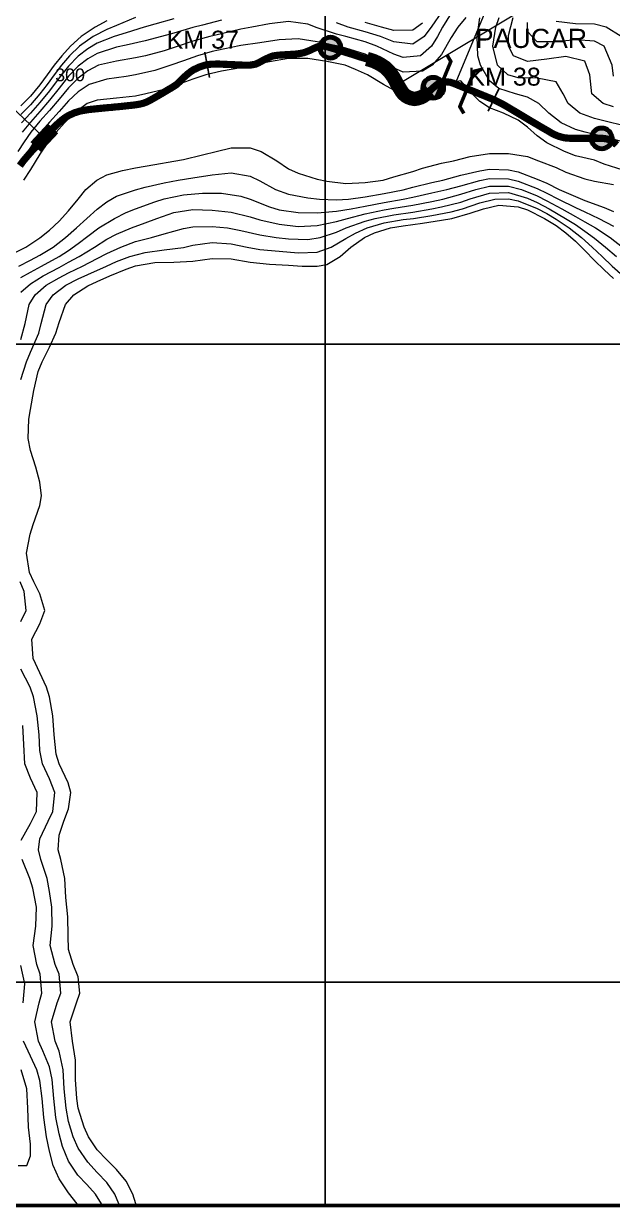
# Model space of a CAD drawing. Header units: metres. Extents: x 360050 to 393690, y 9180000 to 9233950.
# Drawn here: x 369054 to 370901, y 9223300 to 9227006 of the extents above; entities that cross this region are included whole.
import ezdxf
from ezdxf.enums import TextEntityAlignment as Align

# ---------------------------------------------------------------- set-up
doc = ezdxf.new("R2010")
doc.units = ezdxf.units.M
doc.header["$LTSCALE"] = 0.25
for name, color, linetype in [('CUADRICULA', 9, 'CONTINUOUS'), ('LOCALIDADES', 7, 'CONTINUOUS'), ('PROGRESIVAS', 5, 'CONTINUOUS')]:
    doc.layers.add(name, color=color, linetype=linetype)
for name, color, linetype, lineweight in [('CURVAS', 9, 'CONTINUOUS', 9), ('CURVAS-MAESTRAS', 8, 'CONTINUOUS', 18), ('EJE-VIA', 5, 'CONTINUOUS', 60), ('LLAMADAS', 30, 'CONTINUOUS', 18), ('MARCO', 7, 'CONTINUOUS', 50)]:
    doc.layers.add(name, color=color, linetype=linetype, lineweight=lineweight)
for name, color, linetype, lineweight, true_color in [('R-EROSION', 6, 'CONTINUOUS', 100, 0xdc00dc), ('R-PLATAFORMA', 8, 'CONTINUOUS', 100, 0x787878), ('R-PREDIOS', 30, 'CONTINUOUS', 100, 0xe68200), ('R-RIEGO', 140, 'CONTINUOUS', 100, 0x008c8c), ('R-TALUDES', 1, 'CONTINUOUS', 100, 0xe60000)]:
    doc.layers.add(name, color=color, linetype=linetype, lineweight=lineweight, true_color=true_color)
doc.layers.add('R-PUENTES', color=1, linetype='CONTINUOUS', true_color=0xe60000)
doc.styles.get("Standard").update_dxf_attribs({"font": 'arial.ttf'})

msp = doc.modelspace()

# ---------------------------------------------------------------- hatches: boundary and pattern name
at = {"layer": 'R-RIEGO'}
h = msp.add_hatch(color=256, dxfattribs=at)
edge = h.paths.add_edge_path()
edge.add_arc((370016.2, 9226930.3), 32.5, 0, 360)
h = msp.add_hatch(color=256, dxfattribs=at)
edge = h.paths.add_edge_path()
edge.add_arc((370338.9, 9226804.5), 32.5, 0, 360)
h = msp.add_hatch(color=256, dxfattribs=at)
edge = h.paths.add_edge_path()
edge.add_arc((370867.4, 9226645.8), 32.5, 0, 360)

# ---------------------------------------------------------------- linework, layer by layer
at = {"layer": 'CUADRICULA'}
for p, q in [((370000, 9223300), (370000, 9233550)), ((360800, 9226000), (375100, 9226000)), ((360800, 9224000), (375100, 9224000))]:
    msp.add_line(p, q, dxfattribs=at)
at = {"layer": 'CURVAS'}
for points in [[(370395, 9227038.1), (370368.1, 9226995), (370352.3, 9226965), (370333.7, 9226935), (370298.9, 9226905), (370245, 9226899.1), (370215, 9226909.8), (370162.1, 9226935), (370125, 9226948.5), (370065, 9226965), (370035, 9226972.5), (369975, 9226992.3), (369945, 9227003.5), (369885, 9227012.7), (369825, 9227004.6), (369769.4, 9226995), (369735, 9226988.2), (369675, 9226973.9), (369638, 9226965), (369585, 9226950.1), (369539.1, 9226935), (369495, 9226920.1), (369435.9, 9226905), (369405, 9226898.5), (369345, 9226888.3), (369289.1, 9226875), (369255, 9226857.9), (369225, 9226835), (369195, 9226804.6), (369165, 9226769.1), (369135, 9226733.2), (369105, 9226699.3), (369076, 9226665), (369055.1, 9226635), (369036, 9226605)], [(370441.4, 9227025), (370415.6, 9226995), (370395, 9226961.8), (370365, 9226908.3), (370335.1, 9226875), (370305, 9226856.5), (370245, 9226853.2), (370195.7, 9226875), (370155, 9226896.4), (370125, 9226910.2), (370065, 9226928.2), (370035, 9226935.5), (369975, 9226948.2), (369915, 9226958.1), (369855, 9226955.3), (369795, 9226945.8), (369735, 9226936.5), (369705, 9226931), (369645, 9226917.8), (369599.6, 9226905), (369555, 9226888.6), (369516, 9226875), (369465, 9226858.8), (369405, 9226845.3), (369375, 9226839.9), (369315, 9226831.9), (369259.6, 9226815), (369225, 9226792.2), (369195, 9226763.6), (369165, 9226730.3), (369135, 9226696.5), (369108.2, 9226665), (369086.4, 9226635), (369066.9, 9226605), (369045, 9226570.3)], [(369405, 9227024.5), (369345, 9226999.4), (369315, 9226986.8), (369272.1, 9226965), (369229, 9226935), (369197.8, 9226905), (369172.5, 9226875), (369149.8, 9226845), (369127.7, 9226815), (369104.7, 9226785), (369075, 9226751.2), (369045, 9226720.7)], [(369315, 9227014.1), (369278.6, 9226995), (369234, 9226965), (369200.4, 9226935), (369173.4, 9226905), (369149.8, 9226875), (369127.8, 9226845), (369105, 9226813.7), (369075, 9226777.9), (369045, 9226748.2)], [(369525, 9227020.4), (369465, 9227004.3), (369432.3, 9226995), (369375, 9226977), (369337.4, 9226965), (369285, 9226944.2), (369255, 9226926.9), (369225, 9226903.5), (369195, 9226872.7), (369165, 9226835.4), (369135, 9226795.3), (369105, 9226757.9), (369075, 9226725), (369047.4, 9226695)], [(370305, 9227007.2), (370275, 9226985.5), (370215, 9226984.3), (370176.9, 9226995), (370125, 9227009.5)], [(370933.3, 9226635), (370875, 9226650.5), (370815.3, 9226665), (370785, 9226673.8), (370740.1, 9226695), (370701.7, 9226725), (370670.4, 9226755), (370635, 9226774.5), (370597.4, 9226785), (370545, 9226802.2), (370515, 9226825.7), (370486.8, 9226875), (370478.9, 9226905), (370477, 9226965), (370485, 9227024)], [(370935, 9226685.7), (370899.2, 9226695), (370845, 9226707.9), (370798.6, 9226725), (370762.1, 9226755), (370746.1, 9226785), (370725, 9226823.3), (370665, 9226834.1), (370605, 9226835.6), (370573.3, 9226845), (370540.8, 9226875), (370526.2, 9226935), (370535.6, 9226995), (370545.8, 9227025)], [(371490.9, 9227025), (371450.3, 9226995), (371420.5, 9226965), (371393.8, 9226935), (371367.5, 9226905), (371342.4, 9226875), (371319.6, 9226845), (371295, 9226812.2), (371235, 9226795.1), (371176.6, 9226815), (371145, 9226823.2), (371085, 9226826.1), (371025, 9226831.2), (370992.9, 9226845), (370965, 9226882.1), (370947.3, 9226935), (370928.3, 9226965), (370881.8, 9226995), (370845, 9227003.5), (370785, 9227004.9), (370725, 9227011.8)], [(370905, 9226841.3), (370900.2, 9226875), (370875.6, 9226935), (370845, 9226950.2), (370785, 9226954.7), (370725, 9226948.6), (370665, 9226948.8), (370635, 9226980.9), (370635, 9227009)], [(370935, 9226545.7), (370875, 9226565.1), (370845, 9226577.1), (370785, 9226591.1), (370750.7, 9226605), (370695, 9226631.3), (370665, 9226653.6), (370635, 9226680.5), (370605, 9226703.2), (370559.8, 9226725), (370515, 9226741.9), (370485, 9226761.6), (370455, 9226791.7), (370425, 9226825.9), (370365, 9226817.3), (370335, 9226799.7), (370275, 9226785.5), (370215, 9226796.7), (370182.9, 9226815), (370132.5, 9226845), (370095, 9226862), (370063, 9226875), (370005, 9226887.3), (369945, 9226896.4), (369885, 9226896.2), (369825, 9226885.5), (369772.2, 9226875), (369735, 9226867.1), (369675, 9226856.5), (369625.1, 9226845), (369585, 9226831), (369538.3, 9226815), (369495, 9226799.3), (369437, 9226785), (369405, 9226778.5), (369345, 9226772.1), (369285, 9226765.8), (369252.7, 9226755), (369211.9, 9226725), (369182, 9226695), (369155.4, 9226665), (369131.1, 9226635), (369105, 9226596), (369075, 9226548.3), (369052.9, 9226515)], [(369015, 9226281.7), (369060.3, 9226305), (369105, 9226333.4), (369135, 9226357.5), (369165, 9226385.9), (369195, 9226418.9), (369224.6, 9226455), (369249.1, 9226485), (369283.7, 9226515), (369315, 9226531.6), (369364.1, 9226545), (369405, 9226553), (369465, 9226563.9), (369525, 9226574), (369555, 9226579.9), (369615, 9226593.9), (369657.6, 9226605), (369705, 9226616.6), (369765, 9226616.3), (369799.2, 9226605), (369848.6, 9226575), (369885, 9226550.8), (369915, 9226536.7), (369975, 9226518.1), (370005, 9226511.3), (370065, 9226504.6), (370125, 9226507.2), (370182.3, 9226515), (370215, 9226524.9), (370275, 9226542.4), (370305, 9226552.4), (370365, 9226568.1), (370402.6, 9226575), (370455, 9226588.6), (370515, 9226598.1), (370575, 9226598.3), (370635, 9226588.7), (370669.4, 9226575), (370725, 9226554.7), (370755, 9226540.1), (370815, 9226518.6), (370845, 9226511.6), (370905, 9226501.1)], [(369039.1, 9226245), (369075, 9226263.7), (369105, 9226279.7), (369146.4, 9226305), (369185.6, 9226335), (369219.2, 9226365), (369252, 9226395), (369285, 9226423.7), (369315, 9226447.2), (369345, 9226464.7), (369405, 9226484.8), (369435, 9226492.3), (369495, 9226506.7), (369538.8, 9226515), (369585, 9226522.4), (369645, 9226531.4), (369705, 9226537.6), (369765, 9226527.4), (369795, 9226512.5), (369844.2, 9226485), (369885, 9226470.4), (369945, 9226459.3), (369982.5, 9226455), (370035, 9226453), (370072.8, 9226455), (370125, 9226462.5), (370185, 9226473.2), (370245, 9226484.5), (370275, 9226492.7), (370335, 9226507.7), (370369.3, 9226515), (370425, 9226530.1), (370485, 9226544.1), (370515, 9226549.1), (370575, 9226547.1), (370605, 9226540.9), (370665, 9226518.3), (370695, 9226505), (370734.3, 9226485), (370785, 9226463.3), (370815, 9226451.1), (370875, 9226429.5), (370905, 9226417)], [(369045, 9226209.4), (369075, 9226226.6), (369110, 9226245), (369165, 9226275), (369195, 9226294.3), (369225, 9226315.8), (369255, 9226339.2), (369289.8, 9226365), (369339, 9226395), (369375, 9226413.1), (369405, 9226425.2), (369465, 9226447), (369495, 9226456.7), (369555, 9226469.2), (369615, 9226473.5), (369675, 9226473.6), (369735, 9226465), (369765, 9226454.7), (369825, 9226431.3), (369855, 9226422.1), (369915, 9226413.1), (369975, 9226412.1), (370035, 9226417.5), (370081.9, 9226425), (370125, 9226433.7), (370185, 9226445.1), (370245, 9226454.9), (370275, 9226461.4), (370335, 9226474.7), (370381.1, 9226485), (370425, 9226497.4), (370485, 9226513.9), (370515, 9226519.8), (370575, 9226518.8), (370605, 9226511.8), (370665, 9226488.4), (370695, 9226474.2), (370731.8, 9226455), (370785, 9226429), (370815, 9226415.1), (370858.3, 9226395), (370905, 9226370.5)], [(369045, 9226015.4), (369058.7, 9226065), (369071.2, 9226125), (369089.8, 9226155), (369124.7, 9226185), (369165, 9226208.8), (369195, 9226224.4), (369238.5, 9226245), (369285, 9226268.8), (369315, 9226284.8), (369358.3, 9226305), (369405, 9226322.3), (369455.3, 9226335), (369495, 9226346.1), (369555, 9226363.1), (369585, 9226368.2), (369645, 9226369.9), (369693.3, 9226365), (369735, 9226357.3), (369795, 9226343.6), (369846.3, 9226335), (369885, 9226330.5), (369945, 9226328.2), (369984.6, 9226335), (370035, 9226352), (370065.5, 9226365), (370125, 9226386), (370157.2, 9226395), (370215, 9226406.5), (370275, 9226414.9), (370335, 9226424.4), (370365, 9226430.7), (370425, 9226446.1), (370455, 9226455.7), (370515, 9226473.6), (370575, 9226475.6), (370635, 9226458.4), (370665, 9226444.9), (370702.9, 9226425), (370754.4, 9226395), (370785, 9226375.5), (370815, 9226354.8), (370845, 9226332.6), (370879.5, 9226305), (370913.9, 9226275)], [(369045, 9225889.4), (369062.6, 9225945), (369075.7, 9225975), (369101.1, 9226035), (369108.9, 9226065), (369124.8, 9226125), (369146.4, 9226155), (369185.9, 9226185), (369225, 9226205.2), (369255, 9226219.4), (369313.3, 9226245), (369345, 9226259.5), (369386.7, 9226275), (369435, 9226288.3), (369495, 9226295.8), (369555, 9226303.8), (369585, 9226310.8), (369645, 9226319.6), (369705, 9226315.1), (369754.8, 9226305), (369795, 9226297.8), (369855, 9226291.7), (369915, 9226286.9), (369975, 9226288.5), (370018.5, 9226305), (370065, 9226332.1), (370095, 9226348.3), (370131.3, 9226365), (370185, 9226380.9), (370245, 9226391), (370277.2, 9226395), (370335, 9226403.6), (370395, 9226415.5), (370430.7, 9226425), (370485, 9226443.4), (370532.3, 9226455), (370575, 9226456.1), (370605, 9226450), (370665, 9226425.8), (370695, 9226410.1), (370725, 9226392.2), (370765.9, 9226365), (370804.1, 9226335), (370837.5, 9226305), (370869, 9226275), (370900.8, 9226245), (370934.5, 9226215)], [(369405.4, 9223305), (369396.7, 9223335), (369375, 9223376.3), (369345, 9223412.8), (369315, 9223442.3), (369285, 9223474.1), (369257, 9223515), (369243.6, 9223545), (369225.4, 9223605), (369220.3, 9223635), (369216.6, 9223695), (369216.4, 9223755), (369206.9, 9223815), (369199.7, 9223875), (369219.7, 9223935), (369229.9, 9223965), (369225, 9224017), (369209.2, 9224055), (369195, 9224102.1), (369193.1, 9224145), (369192.5, 9224205), (369185.9, 9224265), (369182.9, 9224325), (369170.4, 9224385), (369162.4, 9224415), (369165, 9224461.1), (369180.3, 9224505), (369195, 9224543.7), (369201.7, 9224595), (369194, 9224625), (369165.7, 9224685), (369155.9, 9224715), (369149.9, 9224775), (369145.5, 9224835), (369135, 9224895), (369125.9, 9224925), (369105, 9224970.3), (369083.6, 9225015), (369079.8, 9225075), (369105, 9225124), (369120.3, 9225165), (369105, 9225217.4), (369086.1, 9225255), (369072.5, 9225285), (369062.5, 9225345), (369074.3, 9225405), (369084.2, 9225435), (369104.4, 9225495), (369109.4, 9225525), (369105, 9225567.9), (369091.7, 9225615), (369075, 9225667.4), (369067.6, 9225705), (369069.8, 9225765), (369075, 9225795.2), (369085.4, 9225855), (369099.5, 9225915), (369111.6, 9225945), (369135, 9225991.3), (369155, 9226035), (369165, 9226068.2), (369185.3, 9226125), (369211.1, 9226155), (369255, 9226183.3), (369285, 9226197.5), (369323.8, 9226215), (369375, 9226236.1), (369405, 9226245.9), (369465, 9226256.9), (369525, 9226257.7), (369585, 9226260.5), (369645, 9226268.8), (369705, 9226267.7), (369765, 9226257.7), (369825, 9226251.1), (369885, 9226248), (369928.1, 9226245), (369975, 9226244.6), (370005, 9226250.5), (370046.5, 9226275), (370080.6, 9226305), (370122.9, 9226335), (370155, 9226349.8), (370204.9, 9226365), (370245, 9226371.9), (370305, 9226379.7), (370365, 9226388.8), (370397.2, 9226395), (370455, 9226411), (370496.1, 9226425), (370545, 9226436.8), (370605, 9226431.5), (370635, 9226421.3), (370688.1, 9226395), (370725, 9226372.2), (370755, 9226349.9), (370785, 9226323.9), (370815, 9226294.1), (370845, 9226262.9), (370875, 9226233.2), (370905, 9226206.4)], [(369045, 9225130.6), (369061.8, 9225165), (369055.9, 9225225), (369043, 9225255)], [(369352.6, 9223305), (369340.1, 9223335), (369315, 9223372.1), (369285, 9223403.5), (369255, 9223435.1), (369225, 9223479.3), (369209.3, 9223515), (369195, 9223562.7), (369187.1, 9223605), (369181.1, 9223665), (369177.6, 9223725), (369165, 9223783.2), (369152.9, 9223815), (369141.1, 9223875), (369158.7, 9223935), (369170, 9223965), (369165.7, 9224025), (369152.3, 9224055), (369137, 9224115), (369143.3, 9224175), (369141.9, 9224235), (369135, 9224284.4), (369127.9, 9224325), (369108.1, 9224385), (369100.7, 9224415), (369105, 9224448.9), (369131.2, 9224505), (369145, 9224535), (369151.8, 9224595), (369135, 9224638), (369112.8, 9224685), (369105, 9224726.2), (369102.4, 9224775), (369095.9, 9224835), (369084.4, 9224895), (369074.8, 9224925), (369045, 9224981.5)], [(369046.2, 9224445), (369075, 9224497.2), (369094.6, 9224535), (369096.4, 9224595), (369075, 9224639.8), (369058, 9224685), (369054.8, 9224745), (369051.7, 9224805)], [(369297.7, 9223305), (369279.6, 9223335), (369252.2, 9223365), (369223.7, 9223395), (369195, 9223438.7), (369176.2, 9223485), (369165, 9223523.9), (369155, 9223575), (369148.4, 9223635), (369142.9, 9223695), (369135, 9223734.4), (369114.5, 9223785), (369100.6, 9223815), (369089.3, 9223875), (369102.2, 9223935), (369110.9, 9223965), (369106, 9224025), (369094.9, 9224055), (369083.6, 9224115), (369092.1, 9224175), (369093.8, 9224235), (369082.6, 9224295), (369073.7, 9224325), (369048.7, 9224385)], [(369036.5, 9223425), (369063.4, 9223425), (369075.8, 9223455), (369075, 9223491.8), (369068.9, 9223545), (369066.7, 9223605), (369063.5, 9223665), (369046.2, 9223725)]]:
    msp.add_lwpolyline(points, dxfattribs=at)
at = {"layer": 'CURVAS-MAESTRAS'}
for points in [[(369675, 9227016.9), (369615, 9227001.1), (369585, 9226993.6), (369525, 9226976.1), (369486.3, 9226965), (369435, 9226951.8), (369375, 9226938.4), (369345, 9226931.6), (369285, 9226912.1), (369255, 9226895.3), (369225, 9226871.7), (369195, 9226840.4), (369165, 9226803.4), (369135, 9226765.1), (369105, 9226730), (369075, 9226696.8), (369049, 9226665)], [(370365, 9227041.9), (370335, 9226997.3), (370310.5, 9226965), (370275, 9226941.3), (370215, 9226948.7), (370173.1, 9226965), (370125, 9226980.2), (370071.6, 9226995), (370035, 9227008)], [(370905, 9226744.3), (370871.7, 9226755), (370836, 9226785), (370830.2, 9226845), (370815, 9226887.4), (370755, 9226903), (370695, 9226893.9), (370635, 9226887.2), (370590.5, 9226905), (370575, 9226935), (370575, 9226967.9), (370590.2, 9227025)], [(369045, 9226163.8), (369075, 9226189.9), (369115.5, 9226215), (369165, 9226241.2), (369195, 9226257.1), (369228.4, 9226275), (369276.1, 9226305), (369315, 9226330), (369345, 9226345.8), (369392.6, 9226365), (369435, 9226381), (369471.4, 9226395), (369525, 9226413.5), (369585, 9226422.3), (369645, 9226420.9), (369705, 9226414.5), (369765, 9226399.6), (369795, 9226390.5), (369855, 9226376.3), (369915, 9226369.5), (369975, 9226372.5), (370035, 9226385.3), (370070.4, 9226395), (370125, 9226409.2), (370185, 9226421.8), (370215, 9226426.9), (370275, 9226436.8), (370335, 9226448), (370368.6, 9226455), (370425, 9226470.4), (370472.5, 9226485), (370515, 9226495.8), (370575, 9226496.2), (370616.1, 9226485), (370665, 9226465.5), (370695, 9226450.1), (370742.2, 9226425), (370785, 9226401.3), (370815, 9226384.3), (370848.1, 9226365), (370894.4, 9226335), (370932.8, 9226305)], [(369052.1, 9223935), (369057.7, 9223995), (369045, 9224052.1)], [(369221.9, 9223305), (369195, 9223339.6), (369165, 9223382.8), (369146.8, 9223425), (369135, 9223470.2), (369125.3, 9223515), (369116.7, 9223575), (369112.1, 9223635), (369105, 9223691.5), (369095, 9223725), (369075, 9223767.5), (369053.3, 9223815)]]:
    msp.add_lwpolyline(points, dxfattribs=at)
at = {"layer": 'EJE-VIA'}
msp.add_lwpolyline([(369053.7, 9226576.2), (369060.2, 9226583.8), (369066.8, 9226591.4), (369073.2, 9226599), (369079.9, 9226606.5), (369086.7, 9226613.8), (369093.6, 9226621), (369100.4, 9226628.4), (369107.2, 9226635.7), (369114, 9226643.1), (369120.8, 9226650.3), (369127.7, 9226657.6), (369134.5, 9226664.9), (369141.4, 9226672.2), (369148.2, 9226679.5), (369155.2, 9226686.7), (369162.5, 9226693.4), (369170.1, 9226700), (369177.8, 9226706.3), (369186, 9226712.1), (369194.5, 9226717.2), (369203.6, 9226721.5), (369212.6, 9226725.7), (369222.2, 9226728.7), (369231.7, 9226731.6), (369241.6, 9226733.3), (369251.4, 9226735), (369261.3, 9226736.5), (369271.3, 9226737.5), (369281.2, 9226738.5), (369291.2, 9226739.5), (369301.1, 9226740.5), (369311.1, 9226741.5), (369321, 9226742.4), (369331, 9226743), (369340.2, 9226744.3), (369350.1, 9226745), (369360.1, 9226746), (369370, 9226747.1), (369380, 9226748.2), (369389.9, 9226749.2), (369399.8, 9226750.3), (369409.7, 9226751.8), (369419.6, 9226753.5), (369429.3, 9226755.9), (369438.5, 9226759.3), (369447.5, 9226763.7), (369456.3, 9226768.4), (369465, 9226773.4), (369473.6, 9226778.4), (369482.3, 9226783.5), (369490.9, 9226788.5), (369499.5, 9226793.7), (369508.1, 9226798.8), (369516.7, 9226803.8), (369525.2, 9226809), (369533.5, 9226814.7), (369540.9, 9226821.4), (369548, 9226828.3), (369554.9, 9226835.6), (369562.3, 9226842.3), (369569.9, 9226848.8), (369577.8, 9226854.9), (369586.1, 9226860.5), (369595.1, 9226864.8), (369604.2, 9226869), (369613.6, 9226872.2), (369623.1, 9226875.4), (369633, 9226877.1), (369642.8, 9226878.6), (369652.8, 9226878.6), (369662, 9226879.1), (369672, 9226878.6), (369682, 9226878.1), (369692, 9226877.7), (369702, 9226877.3), (369711.9, 9226876.9), (369721.9, 9226876.4), (369731.9, 9226876), (369741.9, 9226875.5), (369751.9, 9226875.2), (369761.9, 9226875.2), (369771.8, 9226876.7), (369781.6, 9226878.5), (369790.7, 9226882.6), (369799.5, 9226887.3), (369808.2, 9226892.4), (369817.2, 9226896.5), (369826.3, 9226900.5), (369835, 9226904), (369844.9, 9226905.7), (369854.8, 9226906.8), (369864.8, 9226907.4), (369874.8, 9226908.1), (369884.7, 9226908.7), (369894.7, 9226909.3), (369904.7, 9226909.9), (369914.6, 9226911), (369924.5, 9226912.6), (369934.2, 9226914.9), (369943.6, 9226918.3), (369952.9, 9226922.1), (369961.8, 9226926.5), (369970.9, 9226930.8), (369980.3, 9226934.2), (369990.2, 9226935.3), (370000.1, 9226934.2), (370009.9, 9226932.1), (370019.5, 9226929.3), (370029, 9226926.3), (370038.6, 9226923.4), (370048.1, 9226920.4), (370057.7, 9226917.5), (370067.2, 9226914.5), (370076.8, 9226911.6), (370086.4, 9226908.8), (370095.9, 9226905.7), (370105.3, 9226902.4), (370114.9, 9226899.5), (370124.5, 9226896.7), (370134.1, 9226893.9), (370143.7, 9226891.1), (370153.1, 9226887.7), (370162.2, 9226883.7), (370171.1, 9226879), (370179.6, 9226873.8), (370187.9, 9226868.2), (370195, 9226861.1), (370202, 9226854.1), (370208, 9226846), (370213.8, 9226837.9), (370218.7, 9226829.2), (370223.2, 9226820.3), (370228.3, 9226811.7), (370233.5, 9226803.1), (370238.6, 9226794.6), (370244.5, 9226786.5), (370252, 9226779.8), (370260.5, 9226774.8), (370269.8, 9226771.4), (370279.6, 9226769.5), (370289.5, 9226771.1), (370299.1, 9226774), (370307.9, 9226778.3), (370316, 9226784.2), (370323.5, 9226790.9), (370330.9, 9226797.5), (370338.4, 9226804.2), (370345.9, 9226810.8), (370354, 9226816.6), (370363, 9226820.4), (370372.8, 9226822.6), (370382.7, 9226822.9), (370392.6, 9226821.7), (370402.1, 9226818.7), (370411.3, 9226814.8), (370420.6, 9226811), (370429.8, 9226807.2), (370439, 9226803.4), (370448.3, 9226799.6), (370457.7, 9226796.1), (370467, 9226792.4), (370476.2, 9226788.6), (370485.5, 9226784.8), (370494.7, 9226781), (370504, 9226777.3), (370513.2, 9226773.5), (370522.5, 9226769.8), (370531.5, 9226765.5), (370540.4, 9226761), (370549.4, 9226756.6), (370558.3, 9226752.1), (370567, 9226747.2), (370575.6, 9226742), (370584.2, 9226736.9), (370592.8, 9226731.8), (370601.4, 9226726.7), (370610, 9226721.6), (370618.5, 9226716.4), (370627.1, 9226711.3), (370635.7, 9226706.1), (370644.3, 9226701), (370652.9, 9226696), (370661.5, 9226690.9), (370670.1, 9226685.8), (370678.7, 9226680.7), (370687.4, 9226675.7), (370696.1, 9226670.8), (370704.7, 9226665.7), (370713.3, 9226660.6), (370722.4, 9226656.4), (370731.6, 9226652.6), (370741.2, 9226649.9), (370750.9, 9226647.4), (370760.8, 9226646.6), (370770.8, 9226645.8), (370780.8, 9226645.8), (370790.8, 9226645.8), (370800.8, 9226645.8), (370810.8, 9226645.8), (370820.8, 9226645.8), (370830.8, 9226645.8), (370840.8, 9226645.8), (370850.8, 9226645.8), (370860.8, 9226645.8), (370870.8, 9226645.8), (370880.7, 9226644.5), (370890.4, 9226642.1), (370899.4, 9226638.1), (370907.4, 9226632.1)], dxfattribs=at)
at = {"layer": 'LLAMADAS'}
for p, q in [((370408.2, 9226816.1), (370627.9, 9227347.5)), ((370226.6, 9226814.6), (370719.8, 9227110.1)), ((369118.5, 9226647.9), (368700.3, 9227042.5))]:
    msp.add_line(p, q, dxfattribs=at)
at = {"layer": 'MARCO'}
msp.add_lwpolyline([(360800, 9223300), (375100, 9223300), (375100, 9233550), (360800, 9233550)], close=True, dxfattribs=at)
at = {"layer": 'PROGRESIVAS'}
for p, q in [((369622.8, 9226915.9), (369636.5, 9226837.1)), ((370545.5, 9226803.1), (370511.3, 9226730.8))]:
    msp.add_line(p, q, dxfattribs=at)
at = {"layer": 'R-EROSION', "const_width": 45}
msp.add_lwpolyline([(369091.3, 9226618.6), (369093.6, 9226621), (369100.4, 9226628.4), (369107.2, 9226635.7), (369114, 9226643.1), (369120.8, 9226650.3), (369127.7, 9226657.6), (369134.5, 9226664.9), (369141.4, 9226672.2), (369145.9, 9226677)], dxfattribs=at)
at = {"layer": 'R-PLATAFORMA', "const_width": 22.5}
msp.add_lwpolyline([(369041.9, 9226560.1), (369047.8, 9226568.2), (369053.7, 9226576.2), (369060.2, 9226583.8), (369066.8, 9226591.4), (369073.2, 9226599), (369079.9, 9226606.5), (369086.7, 9226613.8), (369093.6, 9226621), (369100.4, 9226628.4), (369107.2, 9226635.7), (369114, 9226643.1), (369120.8, 9226650.3), (369127.7, 9226657.6), (369134.5, 9226664.9), (369141.4, 9226672.2), (369148.2, 9226679.5), (369155.2, 9226686.7), (369162.5, 9226693.4), (369170.1, 9226700), (369177.8, 9226706.3), (369186, 9226712.1), (369194.5, 9226717.2), (369203.6, 9226721.5), (369212.6, 9226725.7), (369222.2, 9226728.7), (369231.7, 9226731.6), (369241.6, 9226733.3), (369251.4, 9226735), (369261.3, 9226736.5), (369271.3, 9226737.5), (369281.2, 9226738.5), (369291.2, 9226739.5), (369301.1, 9226740.5), (369311.1, 9226741.5), (369321, 9226742.4), (369331, 9226743), (369340.2, 9226744.3), (369350.1, 9226745), (369360.1, 9226746), (369370, 9226747.1), (369380, 9226748.2), (369389.9, 9226749.2), (369399.8, 9226750.3), (369409.7, 9226751.8), (369419.6, 9226753.5), (369429.3, 9226755.9), (369438.5, 9226759.3), (369447.5, 9226763.7), (369456.3, 9226768.4), (369465, 9226773.4), (369473.6, 9226778.4), (369482.3, 9226783.5), (369490.9, 9226788.5), (369499.5, 9226793.7), (369508.1, 9226798.8), (369516.7, 9226803.8), (369525.2, 9226809), (369533.5, 9226814.7), (369540.9, 9226821.4), (369548, 9226828.3), (369554.9, 9226835.6), (369562.3, 9226842.3), (369569.9, 9226848.8), (369577.8, 9226854.9), (369586.1, 9226860.5), (369595.1, 9226864.8), (369604.2, 9226869), (369613.6, 9226872.2), (369623.1, 9226875.4), (369633, 9226877.1), (369642.8, 9226878.6), (369652.8, 9226878.6), (369662, 9226879.1), (369672, 9226878.6), (369682, 9226878.1), (369692, 9226877.7), (369702, 9226877.3), (369711.9, 9226876.9), (369721.9, 9226876.4), (369731.9, 9226876), (369741.9, 9226875.5), (369751.9, 9226875.2), (369761.9, 9226875.2), (369771.8, 9226876.7), (369781.6, 9226878.5), (369790.7, 9226882.6), (369799.5, 9226887.3), (369808.2, 9226892.4), (369817.2, 9226896.5), (369826.3, 9226900.5), (369835, 9226904), (369844.9, 9226905.7), (369854.8, 9226906.8), (369864.8, 9226907.4), (369874.8, 9226908.1), (369884.7, 9226908.7), (369894.7, 9226909.3), (369904.7, 9226909.9), (369914.6, 9226911), (369924.5, 9226912.6), (369934.2, 9226914.9), (369943.6, 9226918.3), (369952.9, 9226922.1), (369961.8, 9226926.5), (369970.9, 9226930.8), (369980.3, 9226934.2), (369990.2, 9226935.3), (370000.1, 9226934.2), (370009.9, 9226932.1), (370019.5, 9226929.3), (370029, 9226926.3), (370038.6, 9226923.4), (370048.1, 9226920.4), (370057.7, 9226917.5), (370067.2, 9226914.5), (370076.8, 9226911.6), (370086.4, 9226908.8), (370095.9, 9226905.7), (370105.3, 9226902.4), (370114.9, 9226899.5), (370124.5, 9226896.7), (370134.1, 9226893.9), (370143.7, 9226891.1), (370153.1, 9226887.7), (370162.2, 9226883.7), (370171.1, 9226879), (370179.6, 9226873.8), (370187.9, 9226868.2), (370195, 9226861.1), (370202, 9226854.1), (370208, 9226846), (370213.8, 9226837.9), (370218.7, 9226829.2), (370223.2, 9226820.3), (370228.3, 9226811.7), (370233.5, 9226803.1), (370238.6, 9226794.6), (370244.5, 9226786.5), (370252, 9226779.8), (370260.5, 9226774.8), (370269.8, 9226771.4), (370279.6, 9226769.5), (370289.5, 9226771.1), (370299.1, 9226774), (370307.9, 9226778.3), (370316, 9226784.2), (370323.5, 9226790.9), (370330.9, 9226797.5), (370338.4, 9226804.2), (370345.9, 9226810.8), (370354, 9226816.6), (370363, 9226820.4), (370372.8, 9226822.6), (370382.7, 9226822.9), (370392.6, 9226821.7), (370402.1, 9226818.7), (370411.3, 9226814.8), (370420.6, 9226811), (370429.8, 9226807.2), (370439, 9226803.4), (370448.3, 9226799.6), (370457.7, 9226796.1), (370467, 9226792.4), (370476.2, 9226788.6), (370485.5, 9226784.8), (370494.7, 9226781), (370504, 9226777.3), (370513.2, 9226773.5), (370522.5, 9226769.8), (370531.5, 9226765.5), (370540.4, 9226761), (370549.4, 9226756.6), (370558.3, 9226752.1), (370567, 9226747.2), (370575.6, 9226742), (370584.2, 9226736.9), (370592.8, 9226731.8), (370601.4, 9226726.7), (370610, 9226721.6), (370618.5, 9226716.4), (370627.1, 9226711.3), (370635.7, 9226706.1), (370644.3, 9226701), (370652.9, 9226696), (370661.5, 9226690.9), (370670.1, 9226685.8), (370678.7, 9226680.7), (370687.4, 9226675.7), (370696.1, 9226670.8), (370704.7, 9226665.7), (370713.3, 9226660.6), (370722.4, 9226656.4), (370731.6, 9226652.6), (370741.2, 9226649.9), (370750.9, 9226647.4), (370760.8, 9226646.6), (370770.8, 9226645.8), (370780.8, 9226645.8), (370790.8, 9226645.8), (370800.8, 9226645.8), (370810.8, 9226645.8), (370820.8, 9226645.8), (370830.8, 9226645.8), (370840.8, 9226645.8), (370850.8, 9226645.8), (370860.8, 9226645.8), (370870.8, 9226645.8), (370880.7, 9226644.5), (370890.4, 9226642.1), (370899.4, 9226638.1), (370907.4, 9226632.1), (370914.6, 9226625.1)], dxfattribs=at)
at = {"layer": 'R-PREDIOS', "const_width": 15}
msp.add_lwpolyline([(370320.9, 9226788.6), (370323.5, 9226790.9), (370330.9, 9226797.5), (370338.4, 9226804.2), (370345.9, 9226810.8), (370354, 9226816.6), (370363, 9226820.4), (370372.8, 9226822.6), (370382.7, 9226822.9), (370392.6, 9226821.7), (370402.1, 9226818.7), (370411.3, 9226814.8), (370420.6, 9226811), (370429.8, 9226807.2), (370439, 9226803.4), (370448.3, 9226799.6), (370457.7, 9226796.1), (370467, 9226792.4), (370476.2, 9226788.6), (370485.5, 9226784.8), (370494.7, 9226781), (370504, 9226777.3), (370513.2, 9226773.5), (370522.5, 9226769.8), (370531.5, 9226765.5), (370540.4, 9226761), (370549.4, 9226756.6), (370558.3, 9226752.1), (370567, 9226747.2), (370575.6, 9226742), (370584.2, 9226736.9), (370592.8, 9226731.8), (370601.4, 9226726.7), (370610, 9226721.6), (370618.5, 9226716.4), (370627.1, 9226711.3), (370635.7, 9226706.1), (370644.3, 9226701), (370652.9, 9226696), (370661.5, 9226690.9), (370670.1, 9226685.8), (370678.7, 9226680.7), (370687.4, 9226675.7), (370696.1, 9226670.8), (370704.7, 9226665.7), (370713.3, 9226660.6), (370722.4, 9226656.4), (370731.6, 9226652.6), (370741.2, 9226649.9), (370750.9, 9226647.4), (370760.8, 9226646.6), (370767.4, 9226646)], dxfattribs=at)
at = {"layer": 'R-PUENTES', "const_width": 11.2}
for points in [[(370381.4, 9226908.4), (370394.1, 9226886.9), (370348.3, 9226776), (370324.1, 9226769.8)], [(370492.3, 9226862.5), (370468.1, 9226856.3), (370422.2, 9226745.4), (370435, 9226723.9)]]:
    msp.add_lwpolyline(points, dxfattribs=at)
at = {"layer": 'R-RIEGO'}
for centre in [(370016.2, 9226930.3), (370338.9, 9226804.5), (370867.4, 9226645.8)]:
    msp.add_circle(centre, 32.5, dxfattribs=at)
at = {"layer": 'R-TALUDES', "const_width": 45}
msp.add_lwpolyline([(370130.8, 9226894.8), (370134.1, 9226893.9), (370143.7, 9226891.1), (370153.1, 9226887.7), (370162.2, 9226883.7), (370171.1, 9226879), (370179.6, 9226873.8), (370187.9, 9226868.2), (370195, 9226861.1), (370202, 9226854.1), (370208, 9226846), (370213.8, 9226837.9), (370218.7, 9226829.2), (370223.2, 9226820.3), (370228.3, 9226811.7), (370233.5, 9226803.1), (370238.6, 9226794.6), (370244.5, 9226786.5), (370252, 9226779.8), (370260.5, 9226774.8), (370269.8, 9226771.4), (370279.6, 9226769.5), (370289.5, 9226771.1), (370299.1, 9226774), (370307.9, 9226778.3), (370316, 9226784.2), (370323.5, 9226790.9), (370328.4, 9226795.2)], dxfattribs=at)

# ---------------------------------------------------------------- texts
at = {"layer": 'CURVAS-MAESTRAS'}
msp.add_text('300', height=40, dxfattribs=at).set_placement((369199.5, 9226845), align=Align.MIDDLE_CENTER)
at = {"layer": 'LOCALIDADES'}
msp.add_text('PAUCAR', height=60, dxfattribs=at).set_placement((370647, 9226959.3), align=Align.MIDDLE_CENTER)
at = {"layer": 'PROGRESIVAS'}
for s, p in [('KM 37', (369615.9, 9226955.3)), ('KM 38', (370562.7, 9226839.3))]:
    msp.add_text(s, height=56.25, dxfattribs=at).set_placement(p, align=Align.MIDDLE_CENTER)

doc.saveas('drawing.dxf')
